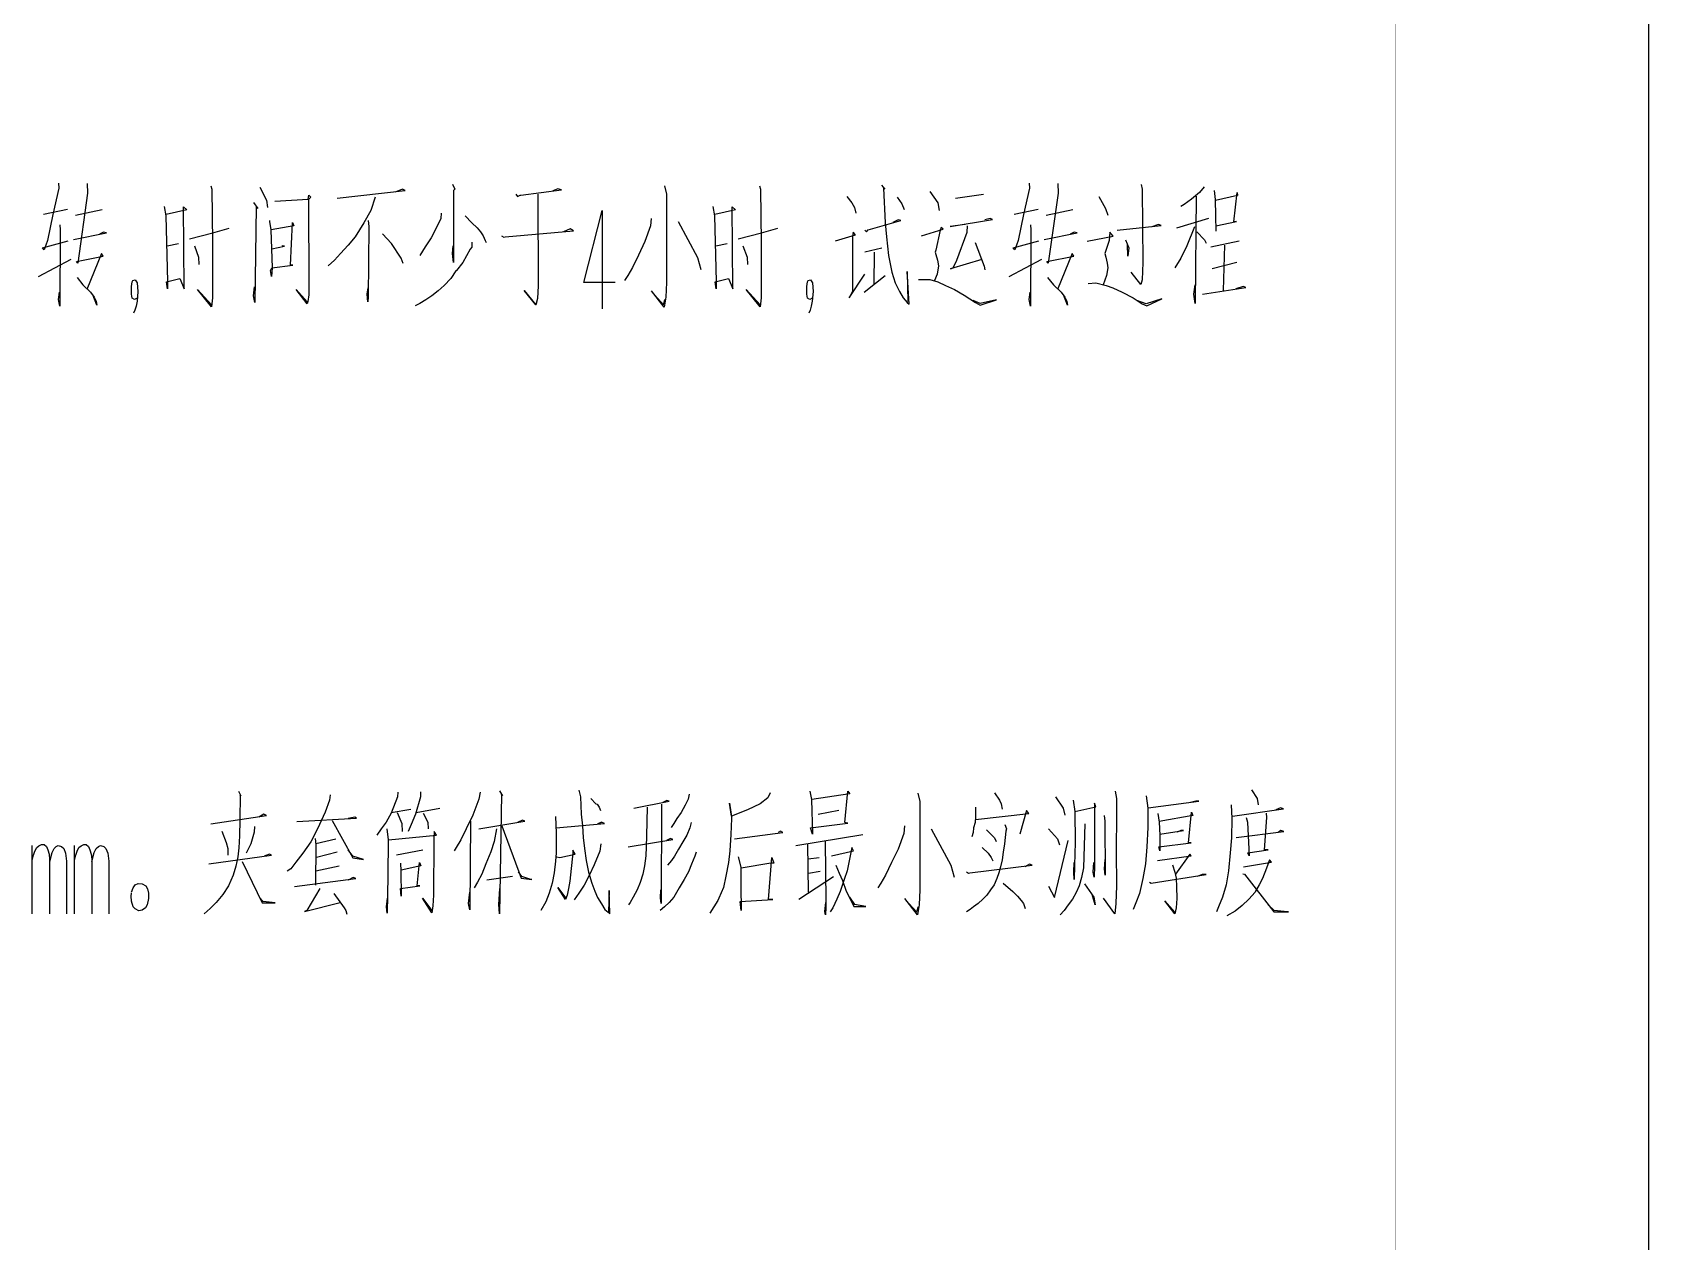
# Model space of a CAD drawing. Extents: x 0 to 8410, y 0 to 11890.
# Drawn here: x 7772 to 8410, y 9878 to 10356 of the extents above; entities that cross this region are included whole.
import ezdxf

# ---------------------------------------------------------------- set-up
doc = ezdxf.new("R2010")
doc.units = 0
doc.header["$MEASUREMENT"] = 0
doc.layers.add('6', color=7, linetype='Continuous')
doc.layers.add('8', color=7, linetype='Continuous')

# ---------------------------------------------------------------- blocks, each defined once
blk = doc.blocks.new('BLKENT714')
at = {"layer": '8', "color": 15, "linetype": 'Continuous'}
blk.add_line((8410, 0), (8410, 11890), dxfattribs=at)
at = {"layer": '8', "color": 7, "linetype": 'Continuous', "const_width": 0.03}
blk.add_lwpolyline([(8310, 100), (8310, 11790)], dxfattribs=at)
blk = doc.blocks.new('BLKENT759')
at = {"layer": '8', "color": 2, "linetype": 'Continuous'}
for p, q in [((7782.12, 10294.2), (7779.76, 10283.8)), ((7781.99, 10296.2), (7782.12, 10294.2)), ((7793.49, 10292.3), (7789.57, 10264.6)), ((7793.36, 10296), (7793.49, 10292.3)), ((7842.18, 10295.2), (7842.58, 10293.8)), ((7842.58, 10293.8), (7842.84, 10272.9)), ((7861.53, 10294.6), (7864.14, 10289.5)), ((7880.61, 10289.9), (7880.88, 10291.5)), ((7881.66, 10290.7), (7880.74, 10289.7)), ((7880.88, 10291.5), (7881.66, 10290.7)), ((7891.99, 10290.3), (7918.91, 10293.3)), ((7907.02, 10290.7), (7905.32, 10285.4)), ((7917.87, 10293.8), (7914.99, 10292.7)), ((7918.91, 10293.3), (7917.87, 10293.8)), ((7937.61, 10295.8), (7938.52, 10293.8)), ((7938.52, 10293.8), (7938, 10293.3)), ((7938, 10293.3), (7938, 10264.8)), ((7962.57, 10291.9), (7963.23, 10290.9)), ((7963.23, 10290.9), (7964.27, 10291.5)), ((7964.27, 10291.5), (7964.53, 10291.5)), ((7964.53, 10291.5), (7980.61, 10293.6)), ((7971.33, 10291.9), (7971.46, 10255.6)), ((7979.18, 10294), (7977.21, 10293.1)), ((7980.61, 10293.6), (7979.18, 10294)), ((8021.33, 10295.2), (8022.12, 10291.9)), ((8022.12, 10291.9), (8022.12, 10257)), ((8058.85, 10295.2), (8059.24, 10293.8)), ((8059.24, 10293.8), (8059.5, 10272.9)), ((8093.29, 10290.9), (8095.25, 10288.4)), ((8107.02, 10295.4), (8108.33, 10293.8)), ((8108.33, 10293.8), (8107.8, 10294.2)), ((8107.8, 10294.2), (8108.46, 10280.5)), ((8113.16, 10290.7), (8114.99, 10288)), ((8126.1, 10292.9), (8129.24, 10288.4)), ((8136.3, 10290.3), (8147.28, 10291.9)), ((8165.45, 10294.2), (8163.1, 10283.8)), ((8165.32, 10296.2), (8165.45, 10294.2)), ((8176.82, 10292.3), (8172.9, 10264.6)), ((8176.69, 10296), (8176.82, 10292.3)), ((8192.9, 10290.9), (8195.51, 10286.2)), ((8209.63, 10295.6), (8210.02, 10293.8)), ((8210.02, 10293.8), (8210.29, 10264.8)), ((8232.64, 10292.5), (8229.5, 10289.9)), ((8231.33, 10291.1), (8230.94, 10248.7)), ((8234.47, 10294.8), (8232.64, 10292.5)), ((8238.39, 10293.3), (8238.78, 10289.7)), ((8247.67, 10291.3), (8238.91, 10289.3)), ((8246.23, 10280.9), (8247.54, 10292.5)), ((8247.54, 10292.5), (8247.67, 10291.3)), ((7785.52, 10285.8), (7776.1, 10283.8)), ((7779.76, 10283.8), (7777.67, 10273.6)), ((7788.65, 10283.6), (7799.24, 10285.8)), ((7823.75, 10287), (7824.4, 10283.3)), ((7832.64, 10285.6), (7824.54, 10283.8)), ((7831.46, 10271.1), (7831.33, 10286.8)), ((7831.33, 10286.8), (7832.64, 10285.6)), ((7859.05, 10288.5), (7860.74, 10286.2)), ((7860.09, 10286.8), (7859.57, 10249.1)), ((7860.74, 10286.2), (7860.09, 10286.8)), ((7864.14, 10289.5), (7864.54, 10286.6)), ((7867.41, 10289.1), (7880.61, 10289.9)), ((7880.74, 10289.7), (7880.88, 10255.4)), ((7905.32, 10285.4), (7902.57, 10280.5)), ((7933.16, 10284.4), (7933.03, 10282.3)), ((7989.44, 10257), (7996.76, 10285.4)), ((7996.76, 10285.4), (7996.76, 10246.6)), ((8040.42, 10287), (8041.07, 10283.3)), ((8049.31, 10285.6), (8041.2, 10283.8)), ((8048.13, 10271.1), (8048, 10286.8)), ((8048, 10286.8), (8049.31, 10285.6)), ((8095.25, 10288.4), (8096.3, 10286.6)), ((8096.3, 10286.6), (8096.82, 10284.4)), ((8114.99, 10288), (8115.91, 10285.8)), ((8129.24, 10288.4), (8129.76, 10285.4)), ((8168.85, 10285.8), (8159.44, 10283.8)), ((8163.1, 10283.8), (8161.01, 10273.6)), ((8171.99, 10283.6), (8182.57, 10285.8)), ((8195.51, 10286.2), (8196.43, 10283.6)), ((8226.49, 10287.8), (8225.19, 10287)), ((8229.5, 10289.9), (8226.49, 10287.8)), ((8238.78, 10289.7), (8238.91, 10283.3)), ((7782.51, 10279.7), (7782.64, 10277.8)), ((7782.64, 10277.8), (7782.51, 10247.6)), ((7824.4, 10283.3), (7825.06, 10257.4)), ((7842.97, 10276.6), (7849.37, 10278.4)), ((7865.32, 10281.5), (7865.32, 10281.1)), ((7865.32, 10281.1), (7865.84, 10277.8)), ((7865.84, 10277.8), (7866.37, 10262.7)), ((7874.99, 10279.3), (7865.97, 10277.8)), ((7873.56, 10263.8), (7874.47, 10280.7)), ((7874.47, 10280.7), (7874.99, 10279.3)), ((7902.57, 10280.5), (7899.18, 10275)), ((7904.27, 10281.5), (7904.54, 10279.1)), ((7904.54, 10279.1), (7904.27, 10251.1)), ((7931.2, 10278.4), (7929.11, 10274.6)), ((7933.03, 10282.3), (7931.2, 10278.4)), ((7942.57, 10283.3), (7945.19, 10280.5)), ((7945.19, 10280.5), (7947.28, 10278.5)), ((7947.28, 10278.5), (7948.72, 10277)), ((7958.39, 10275), (7985.45, 10277.4)), ((7984.01, 10278.2), (7981.4, 10277)), ((7985.45, 10277.4), (7984.01, 10278.2)), ((8015.84, 10279.3), (8013.62, 10273.1)), ((8016.1, 10282.3), (8015.84, 10279.3)), ((8026.69, 10281.1), (8034.4, 10266.8)), ((8041.07, 10283.3), (8041.72, 10257.4)), ((8059.63, 10276.6), (8066.04, 10278.4)), ((8100.48, 10277.6), (8101.14, 10277)), ((8101.14, 10277), (8101.79, 10277.8)), ((8101.79, 10277.8), (8114.6, 10281.5)), ((8108.46, 10280.5), (8108.98, 10275)), ((8113.55, 10281.7), (8111.46, 10280.7)), ((8114.6, 10281.5), (8113.55, 10281.7)), ((8122.84, 10275.4), (8131.33, 10278)), ((8130.16, 10277.6), (8128.46, 10269.7)), ((8130.55, 10278.7), (8130.16, 10277.6)), ((8131.33, 10278), (8130.55, 10278.7)), ((8134.08, 10279.1), (8150.81, 10281.9)), ((8140.09, 10279.9), (8134.08, 10279.1)), ((8140.87, 10276.8), (8141.01, 10279.3)), ((8149.89, 10282.3), (8147.8, 10281.7)), ((8150.81, 10281.9), (8149.89, 10282.3)), ((8165.84, 10279.7), (8165.97, 10277.8)), ((8165.97, 10277.8), (8165.84, 10247.6)), ((8200.09, 10277.6), (8217.48, 10279.5)), ((8216.43, 10279.9), (8213.82, 10278.9)), ((8217.48, 10279.5), (8216.43, 10279.9)), ((8236.17, 10282.3), (8223.49, 10278.4)), ((8230.68, 10278.9), (8227.67, 10271.5)), ((8238.91, 10283.3), (8239.04, 10277.2)), ((8239.04, 10279.3), (8247.28, 10281.1)), ((8247.28, 10281.1), (8246.23, 10280.9)), ((7775.71, 10270.7), (7785.78, 10273.4)), ((7777.67, 10273.6), (7776.37, 10269.9)), ((7787.87, 10274), (7800.94, 10276.6)), ((7799.76, 10276.8), (7798.2, 10276)), ((7800.94, 10276.6), (7799.76, 10276.8)), ((7824.93, 10271.5), (7829.37, 10272.3)), ((7831.59, 10254.4), (7831.46, 10271.1)), ((7833.69, 10274.2), (7842.97, 10276.6)), ((7835.65, 10271.5), (7837.35, 10267)), ((7842.84, 10272.9), (7842.84, 10260.1)), ((7866.23, 10270.3), (7871.2, 10271.3)), ((7870.55, 10271.5), (7870.16, 10271.3)), ((7871.2, 10271.3), (7870.55, 10271.5)), ((7896.43, 10271.7), (7893.42, 10268.4)), ((7899.18, 10275), (7896.43, 10271.7)), ((7913.55, 10272.3), (7909.9, 10276.2)), ((7917.35, 10266.6), (7913.55, 10272.3)), ((7926.76, 10271.1), (7924.67, 10267.6)), ((7929.11, 10274.6), (7926.76, 10271.1)), ((7937.61, 10268.4), (7937.87, 10271.5)), ((7945.19, 10270.9), (7944.53, 10270.1)), ((7945.19, 10272.9), (7945.19, 10270.9)), ((7948.72, 10277), (7949.76, 10275.4)), ((7949.76, 10275.4), (7950.55, 10273.6)), ((7950.55, 10273.6), (7950.94, 10272.7)), ((7956.95, 10275.4), (7957.87, 10274.8)), ((7957.87, 10274.8), (7958.39, 10275)), ((8013.62, 10273.1), (8011.01, 10267.8)), ((8041.59, 10271.5), (8046.04, 10272.3)), ((8048.26, 10254.4), (8048.13, 10271.1)), ((8050.35, 10274.2), (8059.63, 10276.6)), ((8052.31, 10271.5), (8054.01, 10267)), ((8059.5, 10272.9), (8059.5, 10260.1)), ((8088.85, 10273.4), (8096.69, 10275.8)), ((8095.78, 10276.8), (8095.52, 10274.8)), ((8095.52, 10274.8), (8095.52, 10253.4)), ((8096.69, 10275.8), (8095.78, 10276.8)), ((8108.98, 10275), (8109.76, 10267.6)), ((8136.82, 10265.8), (8140.87, 10276.8)), ((8144.01, 10272.7), (8147.54, 10263.4)), ((8159.04, 10270.7), (8169.11, 10273.4)), ((8161.01, 10273.6), (8159.7, 10269.9)), ((8171.2, 10274), (8184.27, 10276.6)), ((8183.1, 10276.8), (8181.53, 10276)), ((8184.27, 10276.6), (8183.1, 10276.8)), ((8188.19, 10273.3), (8198.52, 10275.2)), ((8196.95, 10273.6), (8195.25, 10268.4)), ((8197.21, 10276.8), (8196.95, 10273.6)), ((8198.52, 10275.2), (8197.21, 10276.8)), ((8203.36, 10273.8), (8204.66, 10270.7)), ((8204.27, 10267.4), (8204.14, 10271.9)), ((8227.67, 10271.5), (8225.19, 10266.6)), ((8231.59, 10277), (8234.6, 10273.8)), ((8234.6, 10273.8), (8235.25, 10272.5)), ((8237.08, 10271.1), (8248.32, 10273.4)), ((8242.44, 10271.7), (8241.92, 10253.8)), ((7774.14, 10259.3), (7786.95, 10266.2)), ((7776.37, 10269.9), (7775.71, 10270.7)), ((7789.05, 10265.2), (7799.63, 10267.4)), ((7789.57, 10264.6), (7789.05, 10265.2)), ((7798.98, 10268.4), (7793.23, 10254.2)), ((7799.63, 10267.4), (7798.98, 10268.4)), ((7837.35, 10267), (7837.48, 10264)), ((7890.94, 10265.8), (7888.46, 10263.6)), ((7893.42, 10268.4), (7890.94, 10265.8)), ((7918.13, 10264.4), (7917.35, 10266.6)), ((7938, 10264.8), (7937.61, 10268.4)), ((7941.66, 10264.8), (7939.18, 10261.7)), ((7944.53, 10270.1), (7941.66, 10264.8)), ((8011.01, 10267.8), (8008.65, 10262.9)), ((8034.4, 10266.8), (8035.71, 10262.1)), ((8054.01, 10267), (8054.14, 10264)), ((8100.48, 10269.1), (8107.15, 10270.7)), ((8104.14, 10268.9), (8104.01, 10256.2)), ((8109.76, 10267.6), (8111.07, 10261.1)), ((8128.46, 10269.7), (8128.19, 10268.9)), ((8128.19, 10268.9), (8128.46, 10268)), ((8128.46, 10268), (8129.11, 10265.8)), ((8129.11, 10265.8), (8129.5, 10263.6)), ((8146.63, 10266), (8134.21, 10262.3)), ((8135.38, 10262.7), (8136.82, 10265.8)), ((8157.48, 10259.3), (8170.29, 10266.2)), ((8159.7, 10269.9), (8159.04, 10270.7)), ((8172.38, 10265.2), (8182.97, 10267.4)), ((8172.9, 10264.6), (8172.38, 10265.2)), ((8182.31, 10268.4), (8176.56, 10254.2)), ((8182.97, 10267.4), (8182.31, 10268.4)), ((8195.25, 10268.4), (8195.65, 10267)), ((8195.65, 10267), (8196.17, 10264.6)), ((8196.17, 10264.6), (8196.43, 10262.7)), ((8204.66, 10270.7), (8204.27, 10267.4)), ((8210.29, 10264.8), (8210.02, 10258)), ((8225.19, 10266.6), (8222.83, 10262.7)), ((8247.41, 10264.8), (8237.61, 10262.3)), ((7789.31, 10258.9), (7791.66, 10256)), ((7824.67, 10257.2), (7829.9, 10258.5)), ((7829.9, 10258.5), (7831.59, 10254.4)), ((7842.84, 10260.1), (7842.84, 10250.9)), ((7865.71, 10261.7), (7866.23, 10262.7)), ((7866.1, 10259.3), (7865.71, 10261.7)), ((7866.37, 10262.7), (7866.1, 10259.3)), ((7866.23, 10262.7), (7874.6, 10263.8)), ((7874.6, 10263.8), (7873.56, 10263.8)), ((7936.95, 10258.5), (7934.34, 10255.8)), ((7938.91, 10261.5), (7936.95, 10258.5)), ((7939.18, 10261.7), (7938.91, 10261.5)), ((8006.82, 10259.7), (8005.52, 10257.8)), ((8008.65, 10262.9), (8006.82, 10259.7)), ((8041.33, 10257.2), (8046.56, 10258.5)), ((8046.56, 10258.5), (8048.26, 10254.4)), ((8059.5, 10260.1), (8059.5, 10250.9)), ((8094.21, 10250.9), (8100.48, 10260.3)), ((8100.22, 10253.1), (8108.46, 10259.7)), ((8111.07, 10261.1), (8112.38, 10256.8)), ((8118, 10248.4), (8117.21, 10261.3)), ((8117.21, 10261.3), (8117.48, 10249.5)), ((8121.66, 10258.2), (8126.1, 10258.2)), ((8126.1, 10258.2), (8129.24, 10257.2)), ((8128.98, 10260.3), (8127.93, 10257.8)), ((8129.5, 10263.6), (8128.98, 10260.3)), ((8134.21, 10262.3), (8135.38, 10262.7)), ((8147.54, 10263.4), (8147.8, 10261.9)), ((8172.64, 10258.9), (8174.99, 10256)), ((8195.91, 10259.7), (8194.6, 10256)), ((8196.43, 10262.7), (8195.91, 10259.7)), ((8209.5, 10256.2), (8205.58, 10261.1)), ((7781.99, 10250.3), (7782.38, 10253.1)), ((7791.66, 10256), (7794.67, 10253.1)), ((7794.67, 10253.1), (7796.1, 10251.1)), ((7797.15, 10248), (7795.58, 10252.1)), ((7810.81, 10255.4), (7811.14, 10257.2)), ((7810.81, 10252.4), (7810.81, 10255.4)), ((7811.14, 10250.8), (7810.81, 10252.4)), ((7811.14, 10257.2), (7811.4, 10257.8)), ((7811.4, 10257.8), (7812.31, 10258)), ((7812.31, 10258), (7813.1, 10256.8)), ((7813.36, 10253.4), (7813.03, 10249.6)), ((7813.1, 10256.8), (7813.36, 10253.4)), ((7825.06, 10254.4), (7824.67, 10257.2)), ((7825.06, 10257.4), (7825.06, 10254.4)), ((7842.44, 10247.4), (7836.95, 10254.2)), ((7836.95, 10254.2), (7842.44, 10248.2)), ((7859.05, 10251.7), (7859.44, 10255.2)), ((7880.22, 10248.5), (7875.91, 10254.2)), ((7875.91, 10254.2), (7880.22, 10249.3)), ((7880.88, 10252.1), (7880.48, 10249.5)), ((7880.88, 10255.4), (7880.88, 10252.1)), ((7903.88, 10252.3), (7904.27, 10254.8)), ((7904.14, 10249.3), (7903.88, 10252.3)), ((7931.99, 10253.6), (7929.5, 10251.7)), ((7934.34, 10255.8), (7931.99, 10253.6)), ((7970.55, 10248.2), (7965.84, 10253.8)), ((7965.84, 10253.8), (7970.55, 10248.2)), ((7971.46, 10255.6), (7971.2, 10250.7)), ((8001.79, 10257), (7989.44, 10257)), ((8021.2, 10247.2), (8016.23, 10253.6)), ((8016.36, 10253.3), (8020.94, 10248.2)), ((8022.12, 10257), (8021.86, 10251.1)), ((8041.72, 10254.4), (8041.33, 10257.2)), ((8041.72, 10257.4), (8041.72, 10254.4)), ((8059.11, 10247.4), (8053.62, 10254.2)), ((8053.62, 10254.2), (8059.11, 10248.2)), ((8077.48, 10255.4), (8077.8, 10257.2)), ((8077.48, 10252.4), (8077.48, 10255.4)), ((8077.8, 10250.8), (8077.48, 10252.4)), ((8077.8, 10257.2), (8078.06, 10257.8)), ((8078.06, 10257.8), (8078.98, 10258)), ((8078.98, 10258), (8079.76, 10256.8)), ((8080.03, 10253.4), (8079.7, 10249.6)), ((8079.76, 10256.8), (8080.03, 10253.4)), ((8095.52, 10253.4), (8094.21, 10250.9)), ((8112.38, 10256.8), (8114.08, 10253.4)), ((8114.08, 10253.4), (8115.52, 10250.9)), ((8129.24, 10257.2), (8132.25, 10255.8)), ((8132.25, 10255.8), (8135.91, 10254.2)), ((8135.91, 10254.2), (8139.7, 10251.9)), ((8139.7, 10251.9), (8144.14, 10249.1)), ((8165.32, 10250.3), (8165.71, 10253.1)), ((8174.99, 10256), (8178, 10253.1)), ((8178, 10253.1), (8179.44, 10251.1)), ((8180.48, 10248), (8178.91, 10252.1)), ((8188.59, 10256.6), (8191.72, 10256.8)), ((8191.72, 10256.8), (8195.78, 10255.8)), ((8195.78, 10255.8), (8198.39, 10254.8)), ((8198.39, 10254.8), (8202.05, 10253.1)), ((8202.05, 10253.1), (8206.36, 10250.9)), ((8210.02, 10258), (8209.5, 10256.2)), ((8230.42, 10252.3), (8230.94, 10256)), ((8230.94, 10248.7), (8230.42, 10252.3)), ((8233.82, 10252.3), (8250.94, 10255)), ((8249.89, 10255.4), (8247.02, 10254.4)), ((8250.94, 10255), (8249.89, 10255.4)), ((7782.51, 10247.6), (7781.99, 10250.3)), ((7796.1, 10251.1), (7796.89, 10249.5)), ((7796.89, 10249.5), (7797.15, 10248)), ((7812.05, 10250.2), (7811.14, 10250.8)), ((7812.18, 10246), (7811.59, 10244.8)), ((7813.03, 10250.8), (7812.05, 10250.2)), ((7812.64, 10247.6), (7812.18, 10246)), ((7813.03, 10249.6), (7812.64, 10247.6)), ((7842.84, 10250.9), (7842.44, 10247.4)), ((7859.57, 10249.1), (7859.05, 10251.7)), ((7880.48, 10249.5), (7880.22, 10248.5)), ((7904.27, 10251.1), (7904.14, 10249.3)), ((7924.67, 10248.7), (7922.84, 10247.8)), ((7927.02, 10250.1), (7924.67, 10248.7)), ((7929.5, 10251.7), (7927.02, 10250.1)), ((7971.2, 10250.7), (7970.55, 10248.2)), ((7970.55, 10248.2), (7970.94, 10249.1)), ((8020.94, 10248.2), (8021.46, 10250.3)), ((8021.86, 10251.1), (8021.2, 10247.2)), ((8059.5, 10250.9), (8059.11, 10247.4)), ((8078.72, 10250.2), (8077.8, 10250.8)), ((8078.85, 10246), (8078.26, 10244.8)), ((8079.7, 10250.8), (8078.72, 10250.2)), ((8079.31, 10247.6), (8078.85, 10246)), ((8079.7, 10249.6), (8079.31, 10247.6)), ((8115.52, 10250.9), (8117.21, 10249.1)), ((8117.21, 10249.1), (8118, 10248.4)), ((8145.97, 10248.7), (8143.23, 10249.9)), ((8144.14, 10249.1), (8145.97, 10248)), ((8145.97, 10248), (8152.38, 10250.1)), ((8152.38, 10250.1), (8145.97, 10248.7)), ((8165.84, 10247.6), (8165.32, 10250.3)), ((8179.44, 10251.1), (8180.22, 10249.5)), ((8180.22, 10249.5), (8180.48, 10248)), ((8206.36, 10250.9), (8210.02, 10248.5)), ((8211.59, 10248.5), (8207.8, 10249.9)), ((8210.02, 10248.5), (8211.85, 10247.8)), ((8217.74, 10250.5), (8211.59, 10248.5)), ((8211.85, 10247.8), (8217.74, 10250.5)), ((7853.1, 10056), (7854.01, 10054.2)), ((7853.75, 10054.6), (7853.62, 10044.6)), ((7854.01, 10054.2), (7853.75, 10054.6)), ((7889.31, 10054.6), (7889.05, 10052.5)), ((7915.97, 10055.6), (7915.84, 10053.8)), ((7924.99, 10055.8), (7924.99, 10053.8)), ((7948.52, 10055.6), (7948, 10052.9)), ((7956.11, 10056.2), (7957.28, 10054.2)), ((7956.89, 10054.8), (7956.11, 10007.6)), ((7957.28, 10054.2), (7956.89, 10054.8)), ((7987.48, 10056.4), (7988.13, 10053.8)), ((8031.01, 10054.8), (8030.61, 10052.9)), ((8063.03, 10055.4), (8062.12, 10053.4)), ((8078.72, 10056), (8079.37, 10052.7)), ((8094.54, 10055), (8079.5, 10052.7)), ((8092.58, 10043.6), (8093.75, 10056)), ((8093.75, 10056), (8094.54, 10055)), ((8121.33, 10055.2), (8122.12, 10051.9)), ((8151.66, 10055.4), (8153.62, 10052.5)), ((8199.24, 10056), (8199.89, 10053.1)), ((8211.53, 10054.2), (8212.18, 10049.3)), ((8253.1, 10056.6), (8255.32, 10053.1)), ((7887.35, 10047.8), (7884.34, 10041.1)), ((7889.05, 10052.5), (7887.35, 10047.8)), ((7915.84, 10053.8), (7913.36, 10047.4)), ((7913.36, 10047.6), (7921.2, 10048.9)), ((7915.71, 10047.6), (7917.54, 10043.3)), ((7924.99, 10053.8), (7923.03, 10047)), ((7923.29, 10047.6), (7932.58, 10049.3)), ((7948, 10052.9), (7945.65, 10046.6)), ((7988.13, 10053.8), (7988.39, 10047)), ((7992.18, 10053.1), (7994.27, 10051.1)), ((7994.27, 10051.1), (7994.67, 10050.9)), ((7994.67, 10050.9), (7995.58, 10049.7)), ((7995.58, 10049.7), (7996.1, 10048.4)), ((8009.18, 10049.3), (8023.16, 10052.1)), ((8014.54, 10049.7), (8014.27, 10038.4)), ((8020.16, 10050.9), (8020.03, 10011.7)), ((8022.25, 10052.3), (8020.68, 10051.5)), ((8023.16, 10052.1), (8022.25, 10052.3)), ((8027.87, 10047.6), (8026.17, 10045.2)), ((8029.44, 10050.5), (8027.87, 10047.6)), ((8030.61, 10052.9), (8029.44, 10050.5)), ((8047.74, 10046.2), (8046.95, 10051.3)), ((8046.95, 10051.3), (8047.74, 10046)), ((8054.14, 10048.7), (8047.74, 10046.2)), ((8059.11, 10051.1), (8054.14, 10048.7)), ((8062.12, 10053.4), (8059.11, 10051.1)), ((8079.37, 10052.7), (8079.76, 10039.1)), ((8081.99, 10047), (8090.22, 10048.5)), ((8122.12, 10051.9), (8122.12, 10017)), ((8144.08, 10049.7), (8144.08, 10046)), ((8153.62, 10052.5), (8154.27, 10051.1)), ((8154.27, 10051.1), (8154.67, 10048.9)), ((8164.34, 10048.4), (8161.59, 10039.1)), ((8165.25, 10047.2), (8164.34, 10048.4)), ((8175.71, 10053.8), (8178.72, 10049.3)), ((8178.72, 10049.3), (8179.37, 10046.6)), ((8182.77, 10052.5), (8183.42, 10048)), ((8183.42, 10048), (8191.66, 10049.9)), ((8183.42, 10048), (8183.55, 10035.8)), ((8191.66, 10049.9), (8191.14, 10051.3)), ((8191.14, 10051.3), (8191.14, 10038.4)), ((8199.89, 10053.1), (8199.89, 10046.8)), ((8212.18, 10049.3), (8212.18, 10041.7)), ((8212.31, 10049.5), (8232.31, 10052.1)), ((8228.26, 10035.6), (8229.44, 10047.8)), ((8231.14, 10052.1), (8229.04, 10051.5)), ((8229.44, 10047.8), (8229.96, 10046.4)), ((8232.31, 10052.1), (8231.14, 10052.1)), ((8245.12, 10050.7), (8245.38, 10045.2)), ((8245.65, 10046.2), (8265.78, 10049.1)), ((8255.32, 10053.1), (8255.84, 10050.7)), ((8264.6, 10049.5), (8262.77, 10048.7)), ((8265.78, 10049.1), (8264.6, 10049.5)), ((7842.12, 10043.1), (7864.08, 10046.4)), ((7853.62, 10044.6), (7853.49, 10038.4)), ((7859.37, 10042.1), (7859.24, 10039.9)), ((7863.03, 10047), (7861.07, 10045.8)), ((7864.08, 10046.4), (7863.03, 10047)), ((7876.11, 10044), (7899.64, 10045.4)), ((7884.34, 10041.1), (7881.6, 10036)), ((7890.09, 10044.4), (7898.2, 10029.7)), ((7898.98, 10045.8), (7896.37, 10045.2)), ((7899.64, 10045.4), (7898.98, 10045.8)), ((7909.44, 10041.1), (7907.74, 10038.7)), ((7911.4, 10043.8), (7909.44, 10041.1)), ((7913.36, 10047.4), (7911.4, 10043.8)), ((7911.66, 10041.1), (7912.18, 10036.8)), ((7917.54, 10043.3), (7917.67, 10040.1)), ((7921.33, 10042.9), (7920.03, 10040.1)), ((7923.03, 10047), (7921.33, 10042.9)), ((7926.04, 10047.4), (7927.87, 10043.8)), ((7927.87, 10043.8), (7928, 10041.1)), ((7943.03, 10041.1), (7940.94, 10036.8)), ((7945.65, 10046.6), (7943.03, 10041.1)), ((7944.73, 10044.2), (7944.47, 10009.1)), ((7948, 10041.1), (7966.17, 10044.2)), ((7954.93, 10041.1), (7954.01, 10036.2)), ((7957.02, 10042.3), (7964.73, 10021.7)), ((7965.26, 10044.6), (7963.29, 10043.6)), ((7966.17, 10044.2), (7965.26, 10044.6)), ((7978.33, 10046), (7978.59, 10039.5)), ((7978.59, 10041.5), (7997.67, 10043.3)), ((7988.39, 10047), (7988.92, 10042.3)), ((7988.92, 10042.3), (7989.18, 10037.8)), ((7996.5, 10043.8), (7995.06, 10043.1)), ((7995.06, 10043.1), (7996.5, 10043.8)), ((7997.67, 10043.3), (7996.5, 10043.8)), ((8024.99, 10043.3), (8023.95, 10041.7)), ((8026.17, 10045.2), (8024.99, 10043.3)), ((8031.27, 10041.5), (8030.09, 10038.7)), ((8031.79, 10043.6), (8031.27, 10041.5)), ((8047.74, 10045.2), (8047.48, 10038.9)), ((8047.74, 10046), (8047.74, 10045.2)), ((8078.98, 10041.5), (8093.75, 10043.4)), ((8079.76, 10039.1), (8078.98, 10041.5)), ((8093.75, 10043.4), (8092.58, 10043.6)), ((8116.1, 10042.3), (8115.84, 10039.3)), ((8126.69, 10041.1), (8134.4, 10026.8)), ((8143.42, 10041.5), (8143.16, 10039.7)), ((8143.95, 10043.6), (8143.42, 10041.5)), ((8144.08, 10046), (8143.95, 10043.6)), ((8144.08, 10044.8), (8165.25, 10047.2)), ((8155.71, 10042.9), (8156.37, 10041.1)), ((8156.37, 10041.1), (8156.1, 10040.3)), ((8172.97, 10041.1), (8176.5, 10037.2)), ((8187.35, 10043.1), (8186.82, 10025.8)), ((8194.93, 10046.4), (8195.19, 10044.2)), ((8195.19, 10044.2), (8195.32, 10022.9)), ((8199.89, 10046.8), (8199.76, 10032.3)), ((8212.18, 10041.7), (8211.79, 10034)), ((8216.1, 10047.2), (8216.63, 10043.8)), ((8229.96, 10046.4), (8216.63, 10044)), ((8216.63, 10043.8), (8216.89, 10038.7)), ((8245.38, 10045.2), (8245.25, 10037.6)), ((8251.01, 10045.6), (8251.53, 10043.8)), ((8251.53, 10043.8), (8252.18, 10030.5)), ((8258.33, 10032.9), (8259.24, 10045.6)), ((8259.24, 10045.6), (8259.11, 10047.4)), ((7774.28, 10034.4), (7775.32, 10035)), ((7775.32, 10035), (7776.3, 10035)), ((7776.3, 10035), (7777.22, 10034.2)), ((7790.94, 10034.4), (7791.99, 10035)), ((7791.99, 10035), (7792.97, 10035)), ((7792.97, 10035), (7793.88, 10034.2)), ((7846.56, 10040.3), (7848.26, 10035.8)), ((7848.26, 10035.8), (7848.92, 10033.4)), ((7853.49, 10038.4), (7853.23, 10033.6)), ((7857.94, 10035.2), (7856.11, 10031.5)), ((7859.24, 10039.9), (7857.94, 10035.2)), ((7881.6, 10036), (7878.46, 10031.5)), ((7883.3, 10037.4), (7883.69, 10034.8)), ((7883.69, 10034.8), (7883.43, 10018.9)), ((7883.69, 10035.4), (7891.53, 10037.2)), ((7912.18, 10036.8), (7912.05, 10022.5)), ((7912.31, 10036.8), (7931.27, 10038.7)), ((7930.22, 10036.6), (7930.09, 10015)), ((7930.35, 10040.1), (7930.22, 10036.6)), ((7931.27, 10038.7), (7930.35, 10040.1)), ((7940.94, 10036.8), (7939.11, 10033.8)), ((7954.01, 10036.2), (7952.71, 10032.1)), ((7978.59, 10039.5), (7978.59, 10032.7)), ((7989.18, 10037.8), (7989.7, 10033.4)), ((7996.24, 10035.2), (7995.84, 10032.3)), ((8006.95, 10034), (8024.6, 10037)), ((8014.27, 10038.4), (8014.14, 10034)), ((8023.69, 10037.4), (8022.12, 10036.6)), ((8024.6, 10037), (8023.69, 10037.4)), ((8028.52, 10036), (8026.82, 10033.1)), ((8030.09, 10038.7), (8028.52, 10036)), ((8047.48, 10038.9), (8047.08, 10032.5)), ((8048.91, 10037.2), (8068, 10039.7)), ((8067.08, 10040.3), (8066.17, 10039.7)), ((8068, 10039.7), (8067.08, 10040.3)), ((8073.23, 10034.6), (8099.63, 10038.9)), ((8077.8, 10035.2), (8078.07, 10016.2)), ((8084.73, 10036.2), (8084.99, 10012.9)), ((8115.84, 10039.3), (8113.62, 10033.1)), ((8143.16, 10039.7), (8142.64, 10038)), ((8148.52, 10040.7), (8150.35, 10038.9)), ((8150.35, 10038.9), (8151.66, 10037.6)), ((8151.66, 10037.6), (8152.31, 10036.2)), ((8155.58, 10035.2), (8155.06, 10031.9)), ((8156.1, 10040.3), (8155.58, 10035.2)), ((8175.32, 10014), (8180.68, 10036.6)), ((8176.5, 10037.2), (8177.28, 10034.8)), ((8183.55, 10035.8), (8183.29, 10026.8)), ((8191.14, 10038.4), (8191.14, 10027.4)), ((8216.5, 10034), (8229.31, 10035.6)), ((8216.89, 10039.1), (8226.3, 10040.5)), ((8216.89, 10038.7), (8216.89, 10032.5)), ((8225.25, 10040.5), (8223.82, 10039.9)), ((8226.3, 10040.5), (8225.25, 10040.5)), ((8229.31, 10035.6), (8228.26, 10035.6)), ((8245.25, 10037.6), (8244.73, 10031.7)), ((8247.08, 10037.8), (8265.91, 10040.1)), ((8264.73, 10040.5), (8263.69, 10039.7)), ((8265.91, 10040.1), (8264.73, 10040.5)), ((7771.66, 10007.6), (7771.66, 10034.6)), ((7771.66, 10028.6), (7772.12, 10030.8)), ((7772.12, 10030.8), (7772.71, 10032.4)), ((7772.71, 10032.4), (7773.43, 10033.8)), ((7773.43, 10033.8), (7774.28, 10034.4)), ((7777.22, 10034.2), (7777.74, 10032.8)), ((7777.74, 10032.8), (7778.26, 10031.2)), ((7778.26, 10031.2), (7778.46, 10029.2)), ((7778.46, 10029.2), (7778.46, 10007.6)), ((7778.52, 10028.2), (7779.44, 10031.8)), ((7779.44, 10031.8), (7780.22, 10033.4)), ((7780.22, 10033.4), (7781.07, 10034.2)), ((7781.07, 10034.2), (7781.86, 10034.6)), ((7781.86, 10034.6), (7783.23, 10034.2)), ((7783.23, 10034.2), (7784.08, 10033.4)), ((7784.08, 10033.4), (7784.8, 10031.6)), ((7784.8, 10031.6), (7785.19, 10028.4)), ((7785.19, 10028.4), (7785.19, 10007.6)), ((7788.33, 10007.6), (7788.33, 10034.6)), ((7788.33, 10028.6), (7788.79, 10030.8)), ((7788.79, 10030.8), (7789.37, 10032.4)), ((7789.37, 10032.4), (7790.09, 10033.8)), ((7790.09, 10033.8), (7790.94, 10034.4)), ((7793.88, 10034.2), (7794.41, 10032.8)), ((7794.41, 10032.8), (7794.93, 10031.2)), ((7794.93, 10031.2), (7795.13, 10029.2)), ((7795.13, 10029.2), (7795.13, 10007.6)), ((7795.19, 10028.2), (7796.11, 10031.8)), ((7796.11, 10031.8), (7796.89, 10033.4)), ((7796.89, 10033.4), (7797.74, 10034.2)), ((7797.74, 10034.2), (7798.52, 10034.6)), ((7798.52, 10034.6), (7799.9, 10034.2)), ((7799.9, 10034.2), (7800.75, 10033.4)), ((7800.75, 10033.4), (7801.47, 10031.6)), ((7801.47, 10031.6), (7801.86, 10028.4)), ((7801.86, 10028.4), (7801.86, 10007.6)), ((7841.33, 10027.4), (7866.17, 10030.7)), ((7848.92, 10033.4), (7848.92, 10030.7)), ((7852.84, 10030.1), (7852.05, 10026.4)), ((7853.23, 10033.6), (7852.84, 10030.1)), ((7865.39, 10031.1), (7863.16, 10030.3)), ((7866.17, 10030.7), (7865.39, 10031.1)), ((7878.46, 10031.5), (7875.71, 10028)), ((7892.05, 10031.9), (7883.95, 10029.9)), ((7898.2, 10030.3), (7896.37, 10032.9)), ((7902.51, 10029.1), (7898.2, 10030.3)), ((7898.2, 10029.7), (7902.51, 10029.1)), ((7925.91, 10032.7), (7915.45, 10030.7)), ((7939.11, 10033.8), (7938.2, 10032.5)), ((7952.71, 10032.1), (7950.75, 10027.4)), ((7978.33, 10028.4), (7977.8, 10023.8)), ((7978.59, 10031.7), (7978.33, 10028.4)), ((7978.59, 10032.7), (7978.59, 10031.7)), ((7978.85, 10030.1), (7980.03, 10029.9)), ((7980.03, 10029.9), (7986.04, 10031.1)), ((7985.12, 10031.7), (7983.95, 10020.5)), ((7986.04, 10031.1), (7985.12, 10032.7)), ((7985.12, 10032.7), (7985.12, 10031.7)), ((7989.7, 10033.4), (7990.35, 10028.7)), ((7990.35, 10028.7), (7991.27, 10024)), ((7995.84, 10032.3), (7993.49, 10027)), ((8014.01, 10030.5), (8013.36, 10026.6)), ((8014.14, 10034), (8014.01, 10030.5)), ((8024.08, 10028.7), (8022.51, 10026.8)), ((8025.26, 10030.3), (8024.08, 10028.7)), ((8026.82, 10033.1), (8025.26, 10030.3)), ((8033.36, 10030.3), (8032.05, 10027.2)), ((8033.88, 10031.9), (8033.36, 10030.3)), ((8047.08, 10032.5), (8046.56, 10027.8)), ((8050.48, 10030.1), (8051.53, 10026)), ((8062.38, 10013.3), (8063.69, 10029.9)), ((8063.69, 10029.9), (8064.47, 10027.6)), ((8078.07, 10029.3), (8082.38, 10029.9)), ((8087.22, 10030.5), (8095.97, 10032.5)), ((8095.32, 10033.8), (8094.14, 10027.8)), ((8095.97, 10032.5), (8095.32, 10033.8)), ((8113.62, 10033.1), (8111.01, 10027.8)), ((8146.82, 10033.8), (8149.18, 10031.5)), ((8149.18, 10031.5), (8150.35, 10029.9)), ((8150.35, 10029.9), (8151.01, 10028.5)), ((8154.67, 10028.9), (8154.01, 10026.2)), ((8155.06, 10031.9), (8154.67, 10028.9)), ((8195.06, 10025.4), (8195.32, 10029.1)), ((8199.76, 10032.3), (8199.89, 10018.7)), ((8211.79, 10034), (8211.27, 10027.4)), ((8215.97, 10028.7), (8229.31, 10030.5)), ((8216.89, 10032.5), (8216.5, 10034)), ((8228.78, 10031.1), (8223.16, 10023.3)), ((8229.31, 10030.5), (8228.78, 10031.1)), ((8244.73, 10031.7), (8244.08, 10024.6)), ((8251.66, 10031.7), (8259.76, 10032.9)), ((8252.18, 10030.5), (8251.66, 10031.7)), ((8259.76, 10032.9), (8258.33, 10032.9)), ((8260.29, 10028.9), (8259.11, 10025.6)), ((8261.07, 10028), (8260.29, 10028.9)), ((7851.01, 10022.9), (7849.18, 10018.7)), ((7852.05, 10026.4), (7851.01, 10022.9)), ((7854.54, 10028.2), (7862.38, 10011.9)), ((7873.75, 10025.4), (7872.32, 10024.4)), ((7875.71, 10028), (7873.75, 10025.4)), ((7883.69, 10024.6), (7892.84, 10026.6)), ((7912.05, 10022.5), (7911.79, 10007.8)), ((7917.02, 10027.6), (7917.15, 10024.6)), ((7917.15, 10024.6), (7917.28, 10014.6)), ((7925.13, 10026.6), (7917.28, 10024.8)), ((7923.69, 10018.7), (7924.6, 10027.8)), ((7924.6, 10027.8), (7925.13, 10026.6)), ((7949.18, 10023.3), (7947.48, 10020.1)), ((7950.75, 10027.4), (7949.18, 10023.3)), ((7961.33, 10022.3), (7951.14, 10020.9)), ((7964.99, 10022.3), (7963.69, 10024.2)), ((7968.52, 10021.1), (7964.99, 10022.3)), ((7977.8, 10023.8), (7977.02, 10019.7)), ((7991.53, 10022.7), (7989.57, 10018.9)), ((7991.27, 10024), (7992.58, 10019.7)), ((7993.49, 10027), (7991.53, 10022.7)), ((8012.71, 10023.3), (8011.66, 10019.9)), ((8013.36, 10026.6), (8012.71, 10023.3)), ((8030.75, 10024.2), (8029.05, 10021.1)), ((8032.05, 10027.2), (8030.75, 10024.2)), ((8045.52, 10022.5), (8044.6, 10018)), ((8046.56, 10027.8), (8045.52, 10022.5)), ((8051.53, 10026), (8051.53, 10018.5)), ((8063.29, 10027.6), (8051.66, 10025.6)), ((8064.47, 10027.6), (8063.29, 10027.6)), ((8074.4, 10013.4), (8088, 10022.3)), ((8078.2, 10023.6), (8082.77, 10024.4)), ((8089.05, 10026.8), (8090.35, 10023.6)), ((8090.35, 10023.6), (8091.66, 10020.7)), ((8093.49, 10024.6), (8092.31, 10021.1)), ((8094.14, 10027.8), (8093.49, 10024.6)), ((8108.65, 10022.9), (8106.82, 10019.7)), ((8111.01, 10027.8), (8108.65, 10022.9)), ((8134.4, 10026.8), (8135.71, 10022.1)), ((8140.55, 10024.2), (8141.33, 10023.6)), ((8141.33, 10023.6), (8141.86, 10023.8)), ((8141.86, 10023.8), (8166.56, 10026.8)), ((8153.36, 10023.8), (8152.57, 10021.5)), ((8154.01, 10026.2), (8153.36, 10023.8)), ((8165.52, 10027.2), (8163.69, 10026.2)), ((8166.56, 10026.8), (8165.52, 10027.2)), ((8183.03, 10024.2), (8183.16, 10027.8)), ((8183.16, 10021.1), (8183.03, 10024.2)), ((8183.29, 10026.8), (8183.16, 10021.1)), ((8186.82, 10025.8), (8186.04, 10021.9)), ((8190.61, 10024), (8190.88, 10027.8)), ((8191.01, 10022.1), (8190.61, 10024)), ((8191.14, 10026.6), (8191.01, 10022.1)), ((8191.14, 10027.4), (8191.14, 10026.6)), ((8195.32, 10022.9), (8195.06, 10025.4)), ((8211.27, 10027.4), (8210.22, 10021.5)), ((8213.49, 10019.7), (8235.19, 10023.1)), ((8221.99, 10027), (8222.9, 10024)), ((8222.9, 10024), (8223.42, 10021.7)), ((8233.62, 10023.1), (8231.66, 10022.3)), ((8235.19, 10023.1), (8233.62, 10023.1)), ((8243.95, 10023.8), (8243.16, 10019.1)), ((8244.08, 10024.6), (8243.95, 10023.8)), ((8249.7, 10023.4), (8250.35, 10023.3)), ((8249.96, 10026.2), (8261.07, 10028)), ((8250.35, 10023.3), (8261.99, 10008.4)), ((8259.11, 10025.6), (8257.54, 10021.5)), ((7810.75, 10014.6), (7810.88, 10015.8)), ((7810.88, 10016.2), (7811.53, 10017.8)), ((7811.53, 10017.8), (7812.32, 10019)), ((7812.32, 10019), (7813.49, 10019.6)), ((7813.49, 10019.6), (7815.06, 10019.4)), ((7815.06, 10019.4), (7816.5, 10018.6)), ((7816.5, 10018.6), (7817.15, 10017.4)), ((7817.15, 10017.4), (7817.54, 10015.8)), ((7817.54, 10015.8), (7817.54, 10013.6)), ((7849.18, 10018.7), (7846.96, 10015.2)), ((7875.19, 10018.4), (7899.37, 10021.5)), ((7885.26, 10017.6), (7880.03, 10008.9)), ((7890.75, 10015.6), (7894.8, 10009.9)), ((7898.33, 10021.9), (7896.37, 10020.9)), ((7899.37, 10021.5), (7898.33, 10021.9)), ((7917.02, 10017.6), (7924.73, 10018.7)), ((7917.28, 10014.6), (7917.02, 10017.6)), ((7924.73, 10018.7), (7923.69, 10018.7)), ((7943.95, 10011.7), (7944.47, 10016.2)), ((7947.48, 10020.1), (7946.17, 10017.8)), ((7955.84, 10011.3), (7956.24, 10017.6)), ((7964.73, 10021.7), (7968.92, 10021.1)), ((7968.92, 10021.1), (7968.52, 10021.1)), ((7975.71, 10015.8), (7974.41, 10012.3)), ((7977.02, 10019.7), (7975.71, 10015.8)), ((7982.25, 10013.3), (7979.24, 10018)), ((7979.24, 10018), (7982.38, 10013.8)), ((7983.43, 10017.6), (7982.9, 10015)), ((7983.95, 10020.5), (7983.43, 10017.6)), ((7987.48, 10015.8), (7985.65, 10013.1)), ((7989.57, 10018.9), (7987.48, 10015.8)), ((7992.58, 10019.7), (7993.75, 10016.6)), ((7993.75, 10016.6), (7994.8, 10014)), ((7999.5, 10016.8), (7999.24, 10008.4)), ((7999.77, 10007.6), (7999.5, 10016.8)), ((8010.48, 10017), (8008.92, 10014.2)), ((8011.66, 10019.9), (8010.48, 10017)), ((8019.77, 10013.8), (8019.9, 10017)), ((8027.08, 10017.8), (8024.99, 10014.2)), ((8029.05, 10021.1), (8027.08, 10017.8)), ((8044.6, 10018), (8042.77, 10013.8)), ((8051.53, 10018.5), (8051.66, 10008.9)), ((8090.75, 10016.4), (8089.44, 10013.4)), ((8092.31, 10021.1), (8090.75, 10016.4)), ((8091.66, 10020.7), (8093.1, 10016.6)), ((8093.1, 10016.6), (8095.45, 10011.9)), ((8106.82, 10019.7), (8105.52, 10017.8)), ((8122.12, 10017), (8121.86, 10011.1)), ((8150.09, 10017), (8148.65, 10015)), ((8151.53, 10019.1), (8150.09, 10017)), ((8152.57, 10021.5), (8151.53, 10019.1)), ((8155.06, 10019.7), (8158.85, 10016.4)), ((8158.85, 10016.4), (8160.68, 10014.6)), ((8172.97, 10018.5), (8175.32, 10014)), ((8183.95, 10016), (8182.51, 10013.4)), ((8185.12, 10018.7), (8183.95, 10016)), ((8186.04, 10021.9), (8185.12, 10018.7)), ((8187.21, 10019.5), (8190.88, 10014.2)), ((8199.89, 10018.7), (8199.63, 10011.7)), ((8208.91, 10015.6), (8207.48, 10011.9)), ((8210.22, 10021.5), (8208.91, 10015.6)), ((8212.84, 10020.1), (8213.49, 10019.7)), ((8223.42, 10021.7), (8223.55, 10018.2)), ((8223.55, 10018.2), (8223.69, 10013.6)), ((8243.16, 10019.1), (8241.72, 10014.2)), ((8254.53, 10016.2), (8252.05, 10013.4)), ((8254.67, 10016.6), (8254.53, 10016.2)), ((8256.23, 10019.1), (8254.67, 10016.6)), ((8257.54, 10021.5), (8256.23, 10019.1)), ((7810.88, 10012.6), (7810.75, 10014.6)), ((7811.53, 10010.4), (7810.88, 10012.6)), ((7812.32, 10009.6), (7811.53, 10010.4)), ((7813.75, 10008.8), (7812.32, 10009.6)), ((7816.37, 10010), (7815.06, 10009)), ((7817.02, 10011.2), (7816.37, 10010)), ((7817.54, 10013.6), (7817.02, 10011.2)), ((7841.86, 10009.7), (7839.5, 10007.6)), ((7844.21, 10012.1), (7841.86, 10009.7)), ((7846.96, 10015.2), (7844.21, 10012.1)), ((7862.77, 10012.5), (7861.33, 10014)), ((7862.38, 10011.9), (7867.61, 10011.9)), ((7867.61, 10011.9), (7862.77, 10012.5)), ((7879.11, 10008.5), (7893.23, 10012.1)), ((7894.8, 10009.9), (7895.45, 10008.9)), ((7911.53, 10010.3), (7911.92, 10013.8)), ((7911.79, 10007.8), (7911.53, 10010.3)), ((7929.44, 10008), (7925.78, 10013.8)), ((7925.78, 10013.8), (7929.44, 10008.9)), ((7929.83, 10010.7), (7929.57, 10008.9)), ((7930.09, 10015), (7929.83, 10010.7)), ((7944.47, 10009.1), (7943.95, 10011.7)), ((7956.11, 10007.6), (7955.84, 10011.3)), ((7974.41, 10012.3), (7972.45, 10008.9)), ((7982.9, 10015), (7982.25, 10013.3)), ((7994.8, 10014), (7996.5, 10011.5)), ((7996.5, 10011.5), (7997.8, 10009.3)), ((7997.8, 10009.3), (7999.11, 10008.2)), ((8007.74, 10012.1), (8007.08, 10011.1)), ((8008.92, 10014.2), (8007.74, 10012.1)), ((8021.33, 10010.3), (8019.63, 10008.9)), ((8020.03, 10011.7), (8019.77, 10013.8)), ((8023.16, 10012.1), (8021.33, 10010.3)), ((8024.99, 10014.2), (8023.16, 10012.1)), ((8040.81, 10010.3), (8039.24, 10007.8)), ((8042.38, 10012.9), (8040.81, 10010.3)), ((8042.77, 10013.8), (8042.38, 10012.9)), ((8051.27, 10012.5), (8064.08, 10013.3)), ((8051.66, 10008.9), (8051.27, 10012.5)), ((8064.08, 10013.3), (8062.38, 10013.3)), ((8084.6, 10008.5), (8084.99, 10012.1)), ((8084.99, 10010.1), (8084.86, 10007.2)), ((8084.99, 10012.9), (8084.99, 10010.1)), ((8087.74, 10009.9), (8086.69, 10008.4)), ((8089.44, 10013.4), (8087.74, 10009.9)), ((8094.4, 10014.2), (8096.37, 10011.3)), ((8095.45, 10011.9), (8096.1, 10010.5)), ((8096.1, 10010.5), (8100.81, 10010.5)), ((8100.81, 10010.5), (8096.37, 10011.3)), ((8121.2, 10007.2), (8116.23, 10013.6)), ((8116.37, 10013.3), (8120.94, 10008.2)), ((8120.94, 10008.2), (8121.46, 10010.3)), ((8121.86, 10011.1), (8121.2, 10007.2)), ((8141.99, 10009.3), (8140.55, 10008.4)), ((8143.42, 10010.3), (8141.99, 10009.3)), ((8145.25, 10011.7), (8143.42, 10010.3)), ((8147.08, 10013.4), (8145.25, 10011.7)), ((8148.65, 10015), (8147.08, 10013.4)), ((8160.68, 10014.6), (8162.12, 10012.9)), ((8162.12, 10012.9), (8163.16, 10011.7)), ((8163.16, 10011.7), (8163.82, 10009.7)), ((8180.68, 10011.1), (8179.11, 10008.9)), ((8182.51, 10013.4), (8180.68, 10011.1)), ((8191.4, 10011.1), (8190.22, 10015.2)), ((8190.88, 10014.2), (8191.4, 10011.1)), ((8199.11, 10007.6), (8194.67, 10013.8)), ((8199.63, 10011.7), (8199.11, 10007.6)), ((8207.48, 10011.9), (8206.43, 10009.3)), ((8222.9, 10007.6), (8218.98, 10012.7)), ((8218.98, 10012.7), (8222.9, 10008.2)), ((8223.42, 10009.9), (8222.9, 10007.6)), ((8223.69, 10013.6), (8223.42, 10009.9)), ((8240.16, 10010.3), (8239.37, 10008.4)), ((8241.72, 10014.2), (8240.16, 10010.3)), ((8249.44, 10010.9), (8246.69, 10008.7)), ((8252.05, 10013.4), (8249.44, 10010.9)), ((8262.12, 10008.9), (8259.76, 10011.1)), ((7815.06, 10009), (7813.75, 10008.8)), ((7880.03, 10008.9), (7879.11, 10008.5)), ((7895.45, 10008.9), (7895.84, 10007.4)), ((7929.57, 10008.9), (7929.44, 10008)), ((7999.11, 10008.2), (7999.77, 10007.6)), ((8084.86, 10007.2), (8084.6, 10008.5)), ((8179.11, 10008.9), (8177.54, 10007.2)), ((8246.69, 10008.7), (8243.42, 10006.8)), ((8261.99, 10008.4), (8267.74, 10008.4)), ((8267.34, 10008.4), (8262.12, 10008.9)), ((8267.74, 10008.4), (8267.34, 10008.4))]:
    blk.add_line(p, q, dxfattribs=at)

msp = doc.modelspace()

# ---------------------------------------------------------------- block references
at = {"layer": '6'}
for name in ['BLKENT714', 'BLKENT759']:
    msp.add_blockref(name, (0, 0), dxfattribs=at)

doc.saveas('drawing.dxf')
